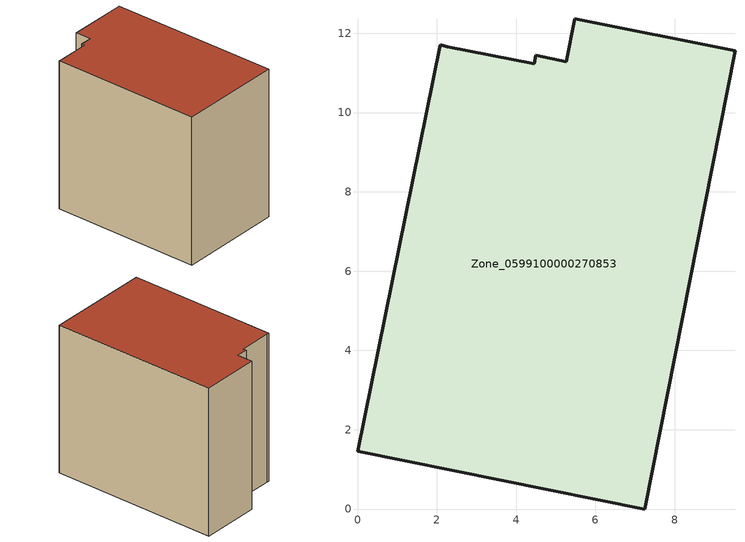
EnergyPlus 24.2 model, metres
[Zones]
Zone_0599100000270853
 floor ground (C_G): 0,1.46 2.08,11.71 2.26,11.66 4.46,11.23 4.5,11.44 5.27,11.28 5.48,12.36 9.52,11.56 7.24,0 z0
 wall outside (C_F): 2.08,11.71 0,1.46 7.24,0 9.52,11.56 5.48,12.36 5.27,11.28 4.5,11.44 4.46,11.23 2.26,11.66 2.08,11.71 z0:10.49
 roof outside (C_R): 5.27,11.28 4.5,11.44 4.46,11.23 2.26,11.66 2.08,11.71 0,1.46 7.24,0 9.52,11.56 5.48,12.36 z10.49
[BUILDING]
Pand.0599100000270853: North Axis=0; Terrain=City; Loads Convergence Tolerance Value=0.04; Temperature Convergence Tolerance Value=0.4; Solar Distribution=FullExterior; Maximum Number of Warmup Days=25; Minimum Number of Warmup Days=1
[Site:Location]
Rotterdam.The.Hague.AP_ZH_NLD Design_Conditions: Latitude=51.96; Longitude=4.45; Time Zone=1; Elevation=-4.5
[SITE:GROUNDTEMPERATURE:BUILDINGSURFACE]
18, 18, 18, 18, 18, 18, 18, 18, 18, 18, 18, 18
[MATERIAL] Thermal Absorptance=0.9; Solar Absorptance=0.7; Visible Absorptance=0.7
Name | Roughness | Thickness | Conductivity | Density | Specific Heat
G.TI.1946 | MediumSmooth | 0.15 | 1 | 540 | 1210
F.TI.1946 | Rough | 0.3 | 0.857143 | 1920 | 840
R.TI.1946 | MediumRough | 0.2 | 0.1 | 1500 | 1000
[CONSTRUCTION]
C_G: G.TI.1946
C_F: F.TI.1946
C_R: R.TI.1946
[ZONE]
Zone_0599100000270853: Type=1; Multiplier=1; Ceiling Height=Autocalculate; Volume=Autocalculate; Floor Area=autocalculate; Part of Total Floor Area=Yes
[ZONEINFILTRATION:DESIGNFLOWRATE]
Infil_Zone_0599100000270853: Zone or ZoneList or Space or SpaceList=Zone_0599100000270853; Schedule=AlwaysOn; Design Flow Rate Calculation Method=Flow/Area; Flow Rate per Floor Area=0.003; Constant Term Coefficient=1; Temperature Term Coefficient=0; Velocity Term Coefficient=0; Velocity Squared Term Coefficient=0
[HVACTEMPLATE:ZONE:IDEALLOADSAIRSYSTEM]
Zone_0599100000270853: Maximum Heating Supply Air Temperature=50; Minimum Cooling Supply Air Temperature=13; Maximum Heating Supply Air Humidity Ratio=0.0156; Minimum Cooling Supply Air Humidity Ratio=0.0077; Heating Limit=NoLimit; Cooling Limit=NoLimit; Dehumidification Control Type=ConstantSensibleHeatRatio; Cooling Sensible Heat Ratio=0.7; Dehumidification Setpoint=60; Humidification Control Type=None; Humidification Setpoint=30; Outdoor Air Method=None; Outdoor Air Flow Rate per Person=0.00944; Outdoor Air Flow Rate per Zone Floor Area=0; Outdoor Air Flow Rate per Zone=0; Demand Controlled Ventilation Type=None; Outdoor Air Economizer Type=NoEconomizer; Heat Recovery Type=None; Sensible Heat Recovery Effectiveness=0.7; Latent Heat Recovery Effectiveness=0.65
[ZONECONTROL:THERMOSTAT]
ThermostatControl_Zone_0599100000270853: Zone or ZoneList=Zone_0599100000270853; Control Type Schedule=DualSetpointControlType; Control 1=Thermostat_Zone_0599100000270853; Temperature Difference Between Cutout And Setpoint=0
[THERMOSTATSETPOINT:DUALSETPOINT]
Thermostat_Zone_0599100000270853: Heating Setpoint Temperature Schedule=HeatingSetpoint_Zone_0599100000270853; Cooling Setpoint Temperature Schedule=CoolingSetpoint_Zone_0599100000270853
[SCHEDULE:COMPACT]
HeatingSetpoint_Zone_0599100000270853: Through: 12/31, For: AllDays, Until: 24:00, 21
CoolingSetpoint_Zone_0599100000270853: Through: 12/31, For: AllDays, Until: 24:00, 24
DualSetpointControlType: Through: 12/31, For: AllDays, Until: 24:00, 4
AlwaysOn: Through: 12/31, For: AllDays, Until: 24:00, 1
